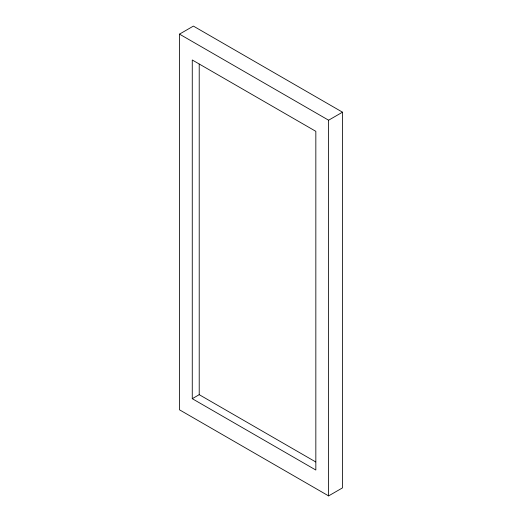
<?xml version="1.0" encoding="UTF-8"?>
<svg xmlns="http://www.w3.org/2000/svg" width="522" height="522" viewBox="0 0 522 522"><rect width="100%" height="100%" fill="white"/><g stroke="black" fill="none" stroke-linecap="round" stroke-linejoin="round"><path stroke-width="0.78" d="M179.496 34.126L193.394 26.1L342.504 112.184L342.504 487.874L328.606 495.9L179.496 409.816L179.496 34.126L328.606 120.21L342.504 112.184M192.266 398.691L315.836 470.035L315.836 131.335L192.266 59.991L192.266 398.691L199.215 394.678L315.725 461.944M328.606 120.21L328.606 495.9M199.215 64.121L199.215 394.678"/></g></svg>
